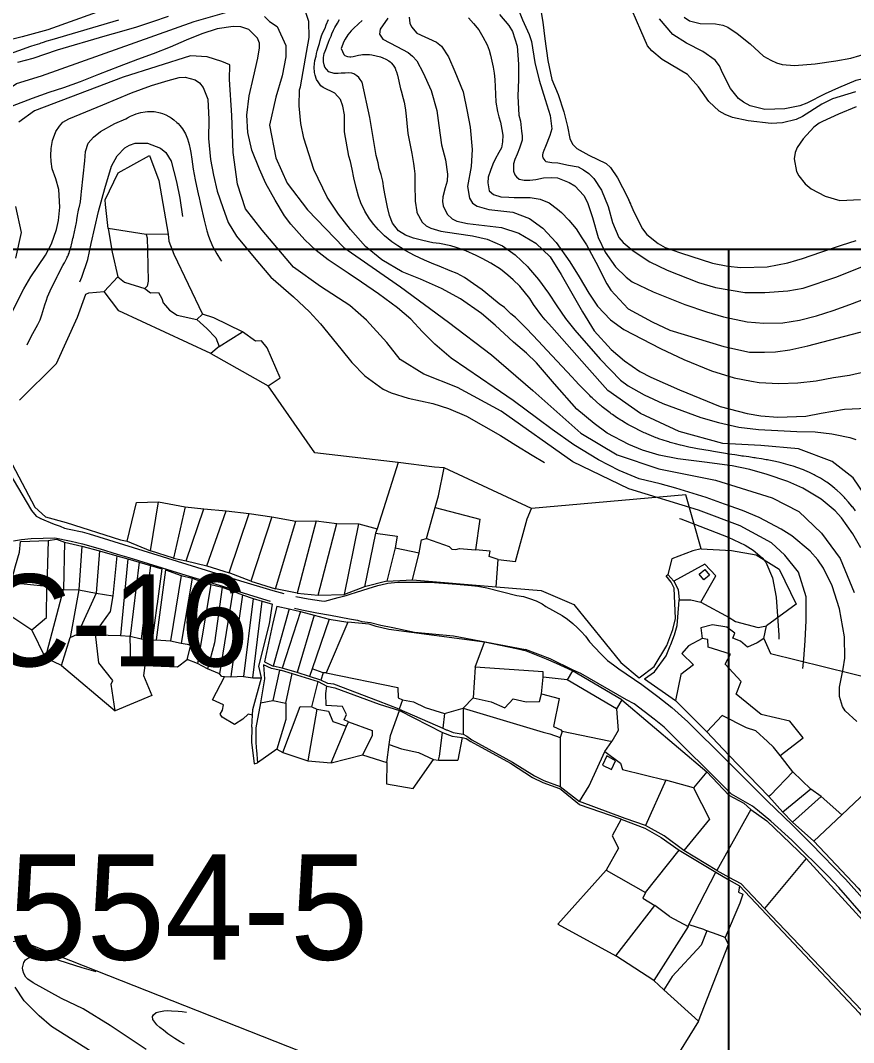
# Model space of a CAD drawing. Header units: metres. Extents: x 548946 to 557077, y 1838800 to 1845419.
# Drawn here: x 555462 to 556095, y 1840397 to 1841174 of the extents above; entities that cross this region are included whole.
import ezdxf
from ezdxf.enums import TextEntityAlignment as Align

# ---------------------------------------------------------------- set-up
doc = ezdxf.new("R2010")
doc.units = ezdxf.units.M
doc.header["$LTSCALE"] = 28
for name, color, linetype, lineweight in [('1', 7, 'Continuous', 13), ('10', 7, 'Continuous', 13), ('2', 7, 'Continuous', 13), ('22', 7, 'Continuous', 13), ('55', 7, 'Continuous', 35), ('60', 7, 'Continuous', 25)]:
    doc.layers.add(name, color=color, linetype=linetype, lineweight=lineweight)
doc.layers.add('61', color=7, linetype='Continuous')

msp = doc.modelspace()

# ---------------------------------------------------------------- linework, layer by layer
at = {"layer": '1'}
for points in [[(555802.52, 1841304.9), (555809.2, 1841296.95), (555822.93, 1841276.55), (555832.5, 1841261.01), (555836.45, 1841252.84), (555839.22, 1841244.83), (555842.09, 1841228.02), (555841.34, 1841211.82), (555838.33, 1841199.05), (555837.56, 1841191.21), (555837.93, 1841187.35), (555843.18, 1841174.19), (555848.13, 1841163.24), (555850.11, 1841157.77), (555852.5, 1841141.86), (555852.8, 1841140.66)], [(555553.95, 1841192.51), (555482.37, 1841166.72), (555463.08, 1841161.36), (555442.3, 1841156.29)], [(555855.99, 1841187.39), (555858.5, 1841172.59), (555860.18, 1841159.94), (555862.37, 1841143.45), (555865.55, 1841128.9), (555870.27, 1841117.64), (555874.68, 1841104.37), (555877.28, 1841093.25), (555877.4, 1841092.68)], [(555855.99, 1841187.39), (555858.5, 1841172.59), (555860.18, 1841159.94), (555862.37, 1841143.45), (555865.55, 1841128.9), (555870.27, 1841117.64), (555874.68, 1841104.37), (555877.28, 1841093.25), (555879.24, 1841083.97), (555881.15, 1841079.91), (555884.45, 1841076.4), (555893.46, 1841071.47), (555906.62, 1841065.11), (555909.93, 1841061.97), (555915.33, 1841054.23), (555922.87, 1841039.57), (555927.86, 1841028.34), (555934.32, 1841015.49), (555937.72, 1841011.18), (555946.18, 1841004.19), (555951.63, 1841001.36), (555963.21, 1840997.08), (555987.53, 1840989.23), (555999.19, 1840986.97), (556009.14, 1840986.02), (556029.1, 1840986.64), (556044.81, 1840989.48), (556051.63, 1840991.58), (556055.88, 1840992.91), (556069.93, 1840997.66), (556085.51, 1841003.1), (556096.72, 1841006.55)], [(555318.85, 1840889.82), (555339.91, 1840913.81), (555357.14, 1840926.29), (555374.37, 1840942.61), (555388.73, 1840956.05), (555397.34, 1840969.49), (555407.87, 1840994.45), (555410.74, 1841021.33), (555409.78, 1841045.33), (555405.95, 1841053.97), (555407.86, 1841060.69), (555412.65, 1841070.29), (555418.39, 1841076.05), (555425.1, 1841086.61), (555427.97, 1841095.25), (555434.67, 1841105.81), (555444.24, 1841116.37), (555458.6, 1841125.97), (555477.75, 1841131.73), (555593.57, 1841173.01), (555620.38, 1841180.69)], [(556100.17, 1840772.94), (556094.06, 1840783.54), (556085.57, 1840795.73), (556080.63, 1840801.25), (556070.15, 1840809.96), (556056.19, 1840818.27), (556044.85, 1840823.53), (556029.11, 1840828.83), (556015.84, 1840832.47), (556002.5, 1840835.22), (555981.38, 1840838.16), (555961.18, 1840840.67), (555947.14, 1840843.34), (555934.38, 1840847.21), (555923.86, 1840851.5), (555907.38, 1840860.25), (555897.59, 1840867.44), (555884.56, 1840878.5), (555867.46, 1840897.57), (555853.68, 1840913.61), (555846.15, 1840920.97), (555836.38, 1840929.19), (555822.35, 1840942.15), (555811.93, 1840951.12), (555796.04, 1840962.3), (555781.72, 1840970.05), (555765.67, 1840977.15), (555751.76, 1840982.86), (555736.28, 1840992), (555723.91, 1841001.97), (555712.54, 1841014.87), (555703.28, 1841026.65), (555694.86, 1841039.52), (555684.56, 1841060.62), (555677.05, 1841084.32), (555674.79, 1841095.6), (555673.46, 1841108.86), (555673.74, 1841121.13), (555674.42, 1841123.26), (555676.5, 1841134.97), (555679.1, 1841149.5), (555681.07, 1841160.87), (555680.9, 1841172.92), (555678.04, 1841181.49)], [(555825.57, 1841178.29), (555832.7, 1841169.94), (555835.52, 1841165.48), (555839.1, 1841154.35), (555840.1, 1841140.49), (555840.1, 1841128.88), (555839.66, 1841116.37), (555840.46, 1841101.93), (555841.63, 1841097.33), (555842.39, 1841089.61), (555842.85, 1841086.17), (555842.85, 1841082.72), (555841.01, 1841076.74), (555839.18, 1841072.15), (555837.35, 1841068.01), (555836.43, 1841064.79), (555836.2, 1841062.03), (555836.43, 1841059.28), (555837.35, 1841056.52), (555838.72, 1841054.91), (555840.55, 1841053.3), (555844.45, 1841052.38), (555848.81, 1841052.38), (555853.39, 1841052.84), (555859.12, 1841054.22), (555864.85, 1841054.45), (555869.66, 1841054.22), (555878.58, 1841050.75), (555882.87, 1841048.09), (555889.7, 1841040.76), (555892.58, 1841035.49), (555896.4, 1841024.02), (555900.64, 1841008.92), (555906.06, 1840997.61), (555913.95, 1840986.62), (555921.98, 1840978.64), (555926.51, 1840975.28), (555942.51, 1840967.47), (555966.48, 1840958), (555983.02, 1840952.35), (555995.8, 1840948.59), (556013.85, 1840944.83), (556026.63, 1840943.7), (556040.92, 1840944.04), (556053.72, 1840946), (556066.63, 1840949.22), (556079.34, 1840953.3), (556092.02, 1840957.96), (556104.49, 1840962.65)], [(556096.1, 1841119.63), (556078.76, 1841114.27), (556070.69, 1841110.24), (556055.87, 1841100.81), (556051.05, 1841098.62), (556040.84, 1841095.92), (556032.1, 1841095.41), (556014.52, 1841097.43), (556002.76, 1841100.11), (555997.22, 1841102.32), (555992.66, 1841104.99), (555984.82, 1841112.1), (555976.92, 1841123.39), (555968.65, 1841132.8), (555949.31, 1841144.22), (555941.39, 1841150.68), (555938.27, 1841154.64), (555932.97, 1841166.11), (555926.56, 1841181.32)], [(556096.1, 1841119.63), (556078.76, 1841114.27), (556070.69, 1841110.24), (556055.87, 1841100.81), (556051.05, 1841098.62), (556040.84, 1841095.92), (556032.1, 1841095.41), (556014.52, 1841097.43), (556002.76, 1841100.11), (555997.22, 1841102.32), (555992.66, 1841104.99), (555984.82, 1841112.1), (555976.92, 1841123.39), (555968.65, 1841132.8), (555949.31, 1841144.22), (555941.39, 1841150.68), (555938.27, 1841154.64), (555932.97, 1841166.11), (555926.56, 1841181.32)], [(555573.97, 1841176.81), (555561.92, 1841172.86), (555549.73, 1841168.73), (555538.55, 1841165.35), (555525.82, 1841161.79), (555489.65, 1841151.29), (555470.97, 1841144.99), (555459.52, 1841141.78)], [(555647.18, 1841176.85), (555651.01, 1841173.01), (555656.75, 1841169.17), (555663.45, 1841154.77), (555663.45, 1841146.13), (555660.58, 1841131.73), (555655.8, 1841115.41), (555651.01, 1841094.29), (555655.8, 1841069.33), (555664.41, 1841050.13), (555679.73, 1841029.97), (555707.49, 1841001.17), (555750.57, 1840971.41), (555786.94, 1840944.53), (555819.49, 1840919.58), (555851.08, 1840892.7), (555887.45, 1840860.05), (555915.22, 1840843.73), (555946.81, 1840833.17), (555989.88, 1840824.53), (556032.96, 1840811.09), (556053.06, 1840800.53), (556070.29, 1840784.22), (556084.65, 1840765.02), (556095.18, 1840739.1)], [(555995.49, 1840852.21), (555962.29, 1840861.43), (555932.84, 1840875.11), (555908.01, 1840892.6), (555891.99, 1840910.55), (555865.37, 1840940.59), (555860.28, 1840946.21), (555857.77, 1840949.37), (555851.58, 1840958.06), (555848.76, 1840962.44), (555841.08, 1840971.78), (555836.11, 1840976.57), (555831.99, 1840980.22), (555826.35, 1840984.79), (555819.02, 1840989.41), (555812.54, 1840992.89), (555807.9, 1840995.21), (555800.17, 1840998.66), (555792.82, 1841001.32), (555788.75, 1841002.46), (555780.1, 1841004.39), (555775.01, 1841004.83), (555767.49, 1841006.63), (555760.25, 1841008.47), (555754.23, 1841010.61), (555749.05, 1841013.84), (555744.48, 1841019.81), (555742.03, 1841025.64), (555740.48, 1841032.01), (555738.77, 1841040.73), (555737.92, 1841046.07), (555737.03, 1841051.69), (555735.67, 1841056.69), (555734.22, 1841061.25), (555733.37, 1841065.61), (555731.93, 1841071.16), (555727.24, 1841100.01), (555721.3, 1841126.93), (555719.87, 1841128.88), (555718.8, 1841130.56), (555717.31, 1841131.71), (555715.08, 1841133.17), (555713.36, 1841133.66), (555710.71, 1841134.04), (555708.53, 1841133.77), (555705.47, 1841133.62), (555703.21, 1841133.42), (555700.04, 1841133.5), (555696.01, 1841134.81), (555694.12, 1841136.7), (555693.04, 1841138.38), (555692.34, 1841140.19), (555692, 1841142.27), (555691.85, 1841144.07), (555692.04, 1841145.75), (555692.55, 1841148.58), (555693.11, 1841150.38), (555694.2, 1841153.04), (555694.8, 1841154.54), (555695.78, 1841157.42), (555696.41, 1841159.32), (555697.68, 1841161.84), (555698.4, 1841163.67), (555699.55, 1841166.42), (555700.47, 1841168.51), (555702.5, 1841171.84), (555704.07, 1841174.4)], [(555721.31, 1841173.84), (555718.42, 1841171.33), (555714.68, 1841167.79), (555712.93, 1841165.91), (555710.53, 1841162.92), (555708.45, 1841159.67), (555707.25, 1841157.37), (555706.52, 1841155.79), (555705.25, 1841152.5), (555707.44, 1841147.95), (555708.23, 1841147.29), (555709.35, 1841146.67), (555710.15, 1841146.42), (555711.86, 1841146.21), (555712.75, 1841146.24), (555714.61, 1841146.47), (555718.45, 1841147.31), (555720.36, 1841147.69), (555721.71, 1841147.88), (555724.35, 1841148.02), (555726.92, 1841147.88), (555728.62, 1841147.66), (555732.02, 1841146.98), (555735.37, 1841146.06), (555737.01, 1841145.49), (555739.36, 1841144.46), (555741.51, 1841143.19), (555742.49, 1841142.45), (555743.4, 1841141.61), (555744.99, 1841139.71), (555746.29, 1841137.51)], [(555740.74, 1841175.57), (555735.02, 1841167.3), (555734.53, 1841163.27), (555737.1, 1841159.47), (555747.66, 1841153.96), (555756.22, 1841149.54), (555759.67, 1841146.74), (555762.78, 1841142.99), (555767.78, 1841134.11), (555773.77, 1841120.64), (555778.04, 1841105.26)], [(555757.02, 1841176.19), (555757.53, 1841171.8), (555758.81, 1841168.97), (555762.94, 1841164.24), (555777.86, 1841157.27), (555781.51, 1841154.21), (555787.04, 1841146.04), (555791.87, 1841134.93), (555797.96, 1841119.65), (555801.22, 1841104.56), (555803.34, 1841092.81), (555804.89, 1841075.81), (555804.1, 1841062.83), (555801.36, 1841047.64), (555802.93, 1841038.65), (555805.26, 1841035.04), (555808.76, 1841032.55), (555817.66, 1841030.15), (555835.72, 1841028), (555848.5, 1841023.4), (555858.59, 1841015.93), (555868.83, 1841005.11), (555879.2, 1840990.26), (555886.3, 1840978.9), (555893.55, 1840966.43), (555900.16, 1840956.67), (555909.94, 1840946.22), (555920.27, 1840939.06), (555948.05, 1840924.45), (555965.72, 1840916.18), (555986.77, 1840907.52), (556004.07, 1840902.25), (556017.11, 1840899.58), (556022.99, 1840898.71), (556037.89, 1840897.89), (556052.43, 1840898.39), (556066.34, 1840899.92), (556079.47, 1840902.34), (556091.75, 1840904.34), (556103.87, 1840906.93)], [(555843.18, 1841174.19), (555848.13, 1841163.24), (555850.11, 1841157.77), (555852.5, 1841141.86), (555855.82, 1841128.45), (555860.3, 1841113.66), (555864.3, 1841101.46), (555865.43, 1841091.37), (555863.92, 1841086.44), (555860.72, 1841077.89), (555859.35, 1841074.9), (555858.66, 1841073.07), (555858.43, 1841071.69), (555858.43, 1841070.54), (555858.66, 1841069.39), (555860.04, 1841067.32), (555860.95, 1841066.63), (555865.54, 1841065.94), (555870.12, 1841065.71), (555878.14, 1841063.87), (555885.48, 1841062.49), (555889.6, 1841060.2), (555893.63, 1841057.51), (555897.34, 1841053.65), (555903.28, 1841044.94), (555908.29, 1841032.45), (555911.46, 1841020.15), (555916.45, 1841008.92), (555919.62, 1841005.1), (555927.33, 1840998.61), (555939.88, 1840990.48), (555953.04, 1840984.12), (555977.01, 1840974.55), (555989.79, 1840970.79), (556012.17, 1840967.07), (556027.22, 1840967.07), (556044.9, 1840968.2), (556056.37, 1840970.44), (556082.09, 1840978.96), (556106.47, 1840988.92)], [(556125.53, 1841134.17), (556112.56, 1841131.75), (556096.4, 1841128.07), (556083.41, 1841122.71), (556073.12, 1841117.99), (556059.24, 1841110.83), (556053.81, 1841108.93), (556042.45, 1841106.64), (556027.27, 1841106.16), (556016.18, 1841108.91), (556011.16, 1841111.58), (556007.37, 1841114.59), (556001.11, 1841122), (555995.18, 1841133.94), (555992.92, 1841139.38), (555989.52, 1841143.7), (555980.29, 1841150.29), (555967.72, 1841156.45), (555957.47, 1841163.07), (555947.35, 1841175.01)], [(555966.09, 1841176.36), (555970.08, 1841173.41), (555978.11, 1841171.48), (555989.84, 1841171.27), (555995.46, 1841170.33), (555999.3, 1841168.71), (556006.36, 1841163.94), (556016.13, 1841156.04), (556026.38, 1841146.61), (556031.96, 1841143.58), (556036.13, 1841141.61), (556040.56, 1841140.34), (556049.84, 1841139.52), (556065.47, 1841140.89), (556081.26, 1841143.13), (556092.73, 1841145.21), (556106.34, 1841149.11)], [(556097.11, 1840641.14), (556088.41, 1840649.14), (556086.33, 1840652.48), (556084.06, 1840660.05), (556084.13, 1840667.08), (556086.96, 1840681.15), (556087.98, 1840689.19), (556087.73, 1840705.32), (556084.15, 1840726.58), (556078.51, 1840744.26), (556071.77, 1840757.67), (556067.52, 1840763.85), (556061.64, 1840770.59), (556047.87, 1840782.11), (556039.83, 1840787.28), (556022.88, 1840796.07), (556010.31, 1840801.37), (555996.73, 1840806.21), (555982.61, 1840811.16), (555959.6, 1840818.47), (555947.8, 1840821.56), (555931.86, 1840825.43), (555916.7, 1840831.85), (555901, 1840839.98), (555882.12, 1840851.27), (555865.83, 1840863.03), (555854.73, 1840870.96), (555836.09, 1840884.92), (555821.58, 1840894.94), (555800.81, 1840909.02), (555788.97, 1840917.22), (555776.52, 1840927.82), (555767.19, 1840937.18), (555758.38, 1840946.78), (555748.24, 1840955.52), (555733.85, 1840966.08), (555720.89, 1840974.86), (555710.6, 1840981.82), (555695.56, 1840991.96), (555686.31, 1840999.04), (555677.84, 1841007.08), (555667, 1841018.91), (555662.22, 1841025.31), (555655.12, 1841037.28), (555648.25, 1841049.92), (555643.32, 1841060.9), (555637.57, 1841075.33), (555634.39, 1841088.74), (555633.78, 1841101.84), (555635.34, 1841116.48), (555638.75, 1841130.79), (555641.99, 1841145.24), (555643.4, 1841152.96), (555643.25, 1841156.61), (555641.82, 1841160.45), (555635.24, 1841167.05), (555629.23, 1841169.05), (555623.21, 1841169.25), (555611.21, 1841167.35), (555599.54, 1841163.52), (555587.52, 1841158.7), (555575.54, 1841153.57), (555562.62, 1841148.33), (555550.68, 1841144.15), (555536.58, 1841138.83), (555520.95, 1841132.61), (555506.97, 1841127.07), (555494.35, 1841122.57), (555483.28, 1841118.98), (555470.48, 1841114.49), (555455.38, 1841108.63)], [(555793.67, 1840894.78), (555768.1, 1840905.04), (555750.2, 1840916.15), (555739.97, 1840928.97), (555724.63, 1840946.07), (555711.84, 1840957.18), (555689.68, 1840971.71), (555669.23, 1840986.24), (555645.36, 1841014.45), (555632.57, 1841030.69), (555626.61, 1841049.5), (555623.2, 1841073.43), (555622.34, 1841101.64), (555620.64, 1841128.99), (555620.65, 1841140.11), (555614.68, 1841142.67), (555603.6, 1841146.09), (555590.82, 1841146.95), (555539.67, 1841130.71), (555472.33, 1841105.06), (555460.4, 1841096.52)], [(555746.29, 1841137.51), (555747.01, 1841135.89), (555747.42, 1841134.73), (555748.12, 1841132.27), (555750.47, 1841121.73), (555750.94, 1841120.25), (555752.49, 1841114.6), (555753.12, 1841111.74), (555753.9, 1841107.42), (555754.43, 1841103.5), (555755.24, 1841095.63), (555756.15, 1841087.91), (555756.74, 1841084.07), (555757.45, 1841080.23), (555759.05, 1841072.57), (555760.45, 1841064.99), (555760.94, 1841061.17), (555761.24, 1841057.17), (555761.45, 1841049.12), (555761.62, 1841036.36), (555762.77, 1841028.32), (555762.92, 1841027.76), (555766.94, 1841020.54), (555770.04, 1841017.78), (555773.49, 1841015.89), (555781.14, 1841013.7), (555793.08, 1841011.83), (555805.23, 1841010.18), (555816.36, 1841007.5), (555827.88, 1841002.48), (555837.68, 1840995.56), (555847.1, 1840986.69), (555847.84, 1840985.9), (555855.36, 1840977.04), (555862.83, 1840966.61), (555869.15, 1840956.84), (555875.73, 1840947.32), (555882.95, 1840938.42), (555902.24, 1840916.52), (555917.73, 1840900.37), (555923.39, 1840896.2), (555935.7, 1840889.19), (555949.72, 1840882.69), (555978.65, 1840872.15), (555992.18, 1840868.22), (556007.47, 1840864.81), (556022.53, 1840862.91), (556037.3, 1840862.06), (556051.75, 1840861.53), (556065.56, 1840861.21), (556078.13, 1840859.56), (556079.42, 1840859.36), (556080.7, 1840859.16), (556091.85, 1840856.95), (556096.56, 1840855.24)], [(556125.53, 1841134.17), (556112.56, 1841131.75), (556096.4, 1841128.07), (556083.41, 1841122.71), (556073.12, 1841117.99), (556059.24, 1841110.83), (556053.81, 1841108.93), (556042.45, 1841106.64), (556027.27, 1841106.16), (556016.18, 1841108.91), (556011.16, 1841111.58), (556007.37, 1841114.59), (556001.11, 1841122), (555999.99, 1841124.26)], [(556096.81, 1841108.11), (556083.24, 1841102.52), (556071.02, 1841097), (556068.68, 1841095.64), (556064.64, 1841092.79), (556056.35, 1841083.9), (556051.77, 1841077.19), (556050.25, 1841073.51), (556049.53, 1841068.71), (556051.44, 1841059.04), (556053.22, 1841055.62), (556058.04, 1841049.71), (556062.61, 1841045.93), (556073.08, 1841040.24), (556084.24, 1841037.09), (556099.94, 1841037.7)], [(556096.81, 1841108.11), (556083.24, 1841102.52), (556071.02, 1841097), (556068.68, 1841095.64), (556064.64, 1841092.79), (556056.35, 1841083.9), (556051.77, 1841077.19), (556050.25, 1841073.51), (556049.53, 1841068.71), (556051.44, 1841059.04), (556053.22, 1841055.62), (556058.04, 1841049.71), (556062.61, 1841045.93), (556073.08, 1841040.24), (556084.24, 1841037.09), (556099.94, 1841037.7)], [(555490.08, 1840980.18), (555493.86, 1840987.55), (555494.67, 1840988.91), (555495.07, 1840989.6), (555495.65, 1840990.64), (555496.2, 1840991.68), (555496.47, 1840992.21), (555496.99, 1840993.26), (555497.24, 1840993.79), (555497.61, 1840994.6), (555498.07, 1840995.68), (555498.29, 1840996.22), (555498.6, 1840997.04), (555499.04, 1840998.28), (555499.3, 1840999.08), (555499.46, 1840999.61), (555499.77, 1841000.68), (555500.19, 1841002.3), (555500.46, 1841003.39), (555500.98, 1841005.57), (555501.58, 1841008.02), (555501.9, 1841009.24), (555502.01, 1841009.64), (555504.31, 1841020.29), (555504.51, 1841021.84), (555504.61, 1841022.61), (555504.79, 1841023.76), (555505.07, 1841025.49), (555505.38, 1841027.21), (555505.54, 1841028.06), (555505.9, 1841029.77), (555506.09, 1841030.62), (555506.38, 1841031.9), (555506.51, 1841032.44), (555507.33, 1841036.02), (555507.71, 1841041.19), (555508.03, 1841043.75), (555510.63, 1841067.08), (555511.2, 1841074.22), (555513.19, 1841080.52), (555517.19, 1841085.09), (555522.6, 1841089.38), (555533.3, 1841095.55), (555541.67, 1841099.03), (555542.89, 1841099.76), (555545.35, 1841101.07), (555547.87, 1841102.16), (555549.57, 1841102.78), (555553.06, 1841103.76), (555556.4, 1841104.37), (555558.09, 1841104.55), (555560.65, 1841104.65), (555563.21, 1841104.54), (555564.49, 1841104.39), (555566.81, 1841103.97), (555567.95, 1841103.68), (555569.65, 1841103.16), (555572.1, 1841102.16), (555574.43, 1841100.92), (555575.53, 1841100.21), (555576.07, 1841099.83), (555578.23, 1841098.21), (555580.4, 1841096.34), (555581.41, 1841095.37), (555582.84, 1841093.86), (555584.76, 1841091.48), (555586.4, 1841088.93), (555587.12, 1841087.6), (555587.69, 1841086.4), (555588.67, 1841083.9), (555589.47, 1841081.32), (555589.93, 1841079.56), (555590.66, 1841076.01), (555591.08, 1841073.49), (555591.79, 1841068.46), (555592.32, 1841064.69), (555592.97, 1841060.69), (555594.51, 1841052.71), (555597.03, 1841040.79), (555597.13, 1841040.32), (555598.38, 1841034.19), (555601.2, 1841022.02), (555603.25, 1841013.96), (555604.48, 1841009.98), (555605.75, 1841006.51), (555606.47, 1841004.8), (555607.63, 1841002.27), (555609.58, 1840998.6), (555610.95, 1840996.34), (555613.8, 1840991.89), (555614.33, 1840990.99)], [(555778.04, 1841105.26), (555779.54, 1841093.98), (555781.63, 1841079.29), (555784.54, 1841067.93), (555786.27, 1841057.03), (555785.87, 1841051.6), (555784.48, 1841046.52), (555782.57, 1841039.75), (555782.3, 1841036.3), (555782.81, 1841032.9), (555785.91, 1841026.58), (555789.66, 1841023), (555793.27, 1841021.21), (555801.31, 1841019.52), (555814.24, 1841018.01), (555827.17, 1841016.51), (555840.47, 1841012.26), (555853.37, 1841004.6), (555864.13, 1840994.14), (555872.47, 1840980.84), (555880.53, 1840966.52), (555888.71, 1840952.36), (555897.74, 1840938.03), (555910.54, 1840923.78), (555920.77, 1840915.21), (555932.34, 1840907.09), (555940.77, 1840902.61), (555962.53, 1840893.16), (555993.48, 1840880.54), (556013.8, 1840875.05), (556024.18, 1840873.41), (556037.14, 1840872.43), (556058.56, 1840873.18), (556070.22, 1840875.44), (556087.89, 1840878.45), (556105.18, 1840879.2)], [(555506.91, 1840975.25), (555508.34, 1840978.82), (555512.97, 1840992.12), (555515.47, 1841004.19), (555520.97, 1841028.65), (555525.86, 1841045.97), (555530.87, 1841063.12), (555535.06, 1841070.87), (555540.98, 1841076.97), (555544.59, 1841079.12), (555548.93, 1841080.54), (555558.23, 1841080.62), (555568.19, 1841076.78), (555572.15, 1841073.46), (555576.22, 1841066.93), (555580.25, 1841051.22), (555582.68, 1841038.8), (555584.71, 1841024.74)], [(555886.26, 1841075.41), (555893.46, 1841071.47), (555906.62, 1841065.11), (555909.93, 1841061.97), (555915.33, 1841054.23), (555922.87, 1841039.57), (555925.11, 1841034.54)], [(555457.84, 1841032.41), (555462.11, 1841012.75), (555457.84, 1840993.09)], [(555466.76, 1840927.21), (555469.26, 1840932.56), (555471.02, 1840935.95), (555474.94, 1840942.81), (555476.65, 1840946.34), (555477.98, 1840950.04), (555480.15, 1840957.67), (555481.34, 1840961.28), (555482.22, 1840963.66), (555484.21, 1840968.31), (555489.58, 1840979.12), (555490.08, 1840980.18)], [(556056.23, 1840681.38), (556057.05, 1840688.78), (556057.91, 1840702.45), (556058.76, 1840717.84), (556058.76, 1840735.79), (556052.79, 1840754.6), (556042.56, 1840767.42), (556032.33, 1840776.82), (556008.47, 1840789.64), (555976.93, 1840801.61), (555924.08, 1840817.85), (555881.46, 1840838.37), (555826.91, 1840876.83), (555793.67, 1840894.78)], [(556111.19, 1840801.65), (556094.31, 1840826.18), (556078.45, 1840838.67), (556052.92, 1840848.33), (556024.28, 1840850.81), (555995.49, 1840852.21)], [(555557.24, 1840391.9), (555529.8, 1840409.96), (555509.23, 1840422.74), (555492.86, 1840430.65), (555471.25, 1840442.48), (555467.4, 1840445.26), (555465.7, 1840446.81), (555464.31, 1840449.59), (555463.39, 1840452.06), (555463.23, 1840453.76), (555463.69, 1840455.93), (555464.16, 1840457.94), (555465.54, 1840459.79), (555467.86, 1840461.34), (555471.71, 1840462.42), (555474.64, 1840462.73), (555479.58, 1840462.58), (555485.28, 1840461.5), (555508.4, 1840454.02), (555518.96, 1840451.14)], [(555516.12, 1840389.77), (555485.18, 1840409.3), (555476.01, 1840417.35), (555464.55, 1840428.84), (555457.67, 1840439.18)]]:
    msp.add_lwpolyline(points, dxfattribs=at)
at = {"layer": '10'}
for p, q in [((555557.18, 1841011.02), (555528.21, 1841015.81)), ((555574, 1841011.33), (555557.18, 1841011.02)), ((555525.23, 1840967.76), (555535.68, 1840978.91)), ((555600.04, 1840950.61), (555595.64, 1840946.57)), ((555612.56, 1840925.9), (555630.39, 1840937.26)), ((555612.56, 1840925.9), (555606.25, 1840920.77)), ((555606.25, 1840920.77), (555649.8, 1840896.11)), ((555748.64, 1840837.78), (555732.7, 1840787.51)), ((555849.95, 1840802.89), (555783.64, 1840833.78)), ((555586.72, 1840804.07), (555577.92, 1840765.27)), ((555587.5, 1840763.2), (555601.07, 1840802.75)), ((555603.3, 1840759.32), (555618.06, 1840801.15)), ((555770.1, 1840780.08), (555776.86, 1840803.61)), ((555687.83, 1840737.15), (555702.17, 1840791.53)), ((555718.87, 1840791.31), (555732.7, 1840787.51)), ((555731.55, 1840784.04), (555723.04, 1840743.46)), ((555732.7, 1840787.51), (555731.55, 1840784.04)), ((555461.82, 1840777.82), (555482.75, 1840778.69)), ((555482.75, 1840778.69), (555481.61, 1840743.88)), ((555495.24, 1840777.36), (555494.34, 1840741.25)), ((555495.24, 1840777.36), (555508.21, 1840774.34)), ((555508.21, 1840774.34), (555506.05, 1840741.22)), ((555508.21, 1840774.34), (555521.84, 1840770.67)), ((555542.64, 1840778.1), (555560.41, 1840770.78)), ((555521.84, 1840770.67), (555519.15, 1840738.54)), ((555521.84, 1840770.67), (555534.82, 1840766.97)), ((555534.82, 1840766.97), (555531.98, 1840736.6)), ((555534.82, 1840766.97), (555543.36, 1840764.62)), ((555577.92, 1840765.27), (555560.41, 1840770.78)), ((555746.33, 1840773.11), (555764.55, 1840769.25)), ((555759.58, 1840748.65), (555764.55, 1840769.25)), ((555543.36, 1840764.62), (555537.79, 1840706.5)), ((555543.36, 1840764.62), (555551.86, 1840762.11)), ((555551.86, 1840762.11), (555545.13, 1840705.84)), ((555551.86, 1840762.11), (555560.58, 1840759.68)), ((555560.58, 1840759.68), (555553.5, 1840703.96)), ((555560.58, 1840759.68), (555569.02, 1840757.12)), ((555603.3, 1840759.32), (555620.3, 1840754.14)), ((555823.14, 1840743.44), (555824.69, 1840764.14)), ((555571.97, 1840756.35), (555564.74, 1840703.05)), ((555569.02, 1840757.12), (555565.48, 1840730.41)), ((555571.97, 1840756.35), (555583.67, 1840751.93)), ((555583.67, 1840751.93), (555575.58, 1840702.25)), ((555583.67, 1840751.93), (555592.12, 1840750.04)), ((555953.68, 1840752.69), (555958.14, 1840747.56)), ((555454.5, 1840746.74), (555481.61, 1840743.88)), ((555481.61, 1840743.88), (555494.34, 1840741.25)), ((555592.12, 1840750.04), (555583.72, 1840700.51)), ((555598.57, 1840747.66), (555591.25, 1840699.05)), ((555592.12, 1840750.04), (555598.57, 1840747.66)), ((555606.21, 1840745.13), (555596.29, 1840685.16)), ((555598.57, 1840747.66), (555606.21, 1840745.13)), ((555606.21, 1840745.13), (555614.82, 1840743.24)), ((555614.82, 1840743.24), (555623.07, 1840739.96)), ((555740.04, 1840747.77), (555723.04, 1840743.46)), ((555480.8, 1840689.48), (555494.34, 1840741.25)), ((555494.34, 1840741.25), (555506.05, 1840741.22)), ((555506.05, 1840741.22), (555499.44, 1840704.84)), ((555519.15, 1840738.54), (555504.96, 1840707.41)), ((555506.05, 1840741.22), (555519.15, 1840738.54)), ((555519.15, 1840738.54), (555531.98, 1840736.6)), ((555630.4, 1840737.41), (555621.88, 1840677.22)), ((555623.07, 1840739.96), (555630.4, 1840737.41)), ((555630.4, 1840737.41), (555638.39, 1840734.63)), ((555442.33, 1840729.16), (555470.27, 1840710.63)), ((555638.39, 1840734.63), (555631.19, 1840675.2)), ((555638.25, 1840674.35), (555645.3, 1840732.6)), ((555638.39, 1840734.63), (555645.3, 1840732.6)), ((555645.3, 1840732.6), (555653.22, 1840730.28)), ((555656.59, 1840728.74), (555665.76, 1840726.56)), ((555665.76, 1840726.56), (555653.63, 1840683.15)), ((555674.48, 1840724.56), (555660.5, 1840681.67)), ((555665.76, 1840726.56), (555674.48, 1840724.56)), ((555684.83, 1840721.84), (555671.97, 1840678.21)), ((555674.48, 1840724.56), (555684.83, 1840721.84)), ((555684.83, 1840721.84), (555696.37, 1840718.8)), ((555696.37, 1840718.8), (555683.31, 1840681.07)), ((555710.36, 1840716.64), (555693.91, 1840678.1)), ((555696.37, 1840718.8), (555710.36, 1840716.64)), ((556026.6, 1840703.99), (556028.63, 1840713.71)), ((555492.93, 1840683.68), (555499.44, 1840704.84)), ((555499.44, 1840704.84), (555504.96, 1840707.41)), ((555504.96, 1840707.41), (555518.59, 1840707.67)), ((555537.79, 1840706.5), (555545.13, 1840705.84)), ((555545.13, 1840705.84), (555553.5, 1840703.96)), ((555553.5, 1840703.96), (555561.82, 1840702.85)), ((555561.82, 1840702.85), (555564.74, 1840703.05)), ((555564.74, 1840703.05), (555575.58, 1840702.25)), ((555575.58, 1840702.25), (555583.72, 1840700.51)), ((555807.11, 1840682.42), (555814.23, 1840701.36)), ((555492.93, 1840683.68), (555533.58, 1840649.24)), ((555683.31, 1840681.07), (555681.3, 1840675.27)), ((555691.81, 1840677.98), (555683.31, 1840681.07)), ((555807.11, 1840682.42), (555805.74, 1840659.09)), ((555881.11, 1840679.46), (555868.88, 1840685.03)), ((555631.19, 1840675.2), (555621.65, 1840674.73)), ((555631.19, 1840675.2), (555638.25, 1840674.35)), ((555638.25, 1840674.35), (555644.72, 1840674.14)), ((555658.55, 1840680.06), (555653.36, 1840657.01)), ((555663.37, 1840655.04), (555668.15, 1840677.43)), ((555668.15, 1840677.43), (555687.83, 1840671.32)), ((555681.3, 1840675.27), (555671.97, 1840678.21)), ((555689.91, 1840672.56), (555681.3, 1840675.27)), ((555691.81, 1840677.98), (555689.91, 1840672.56)), ((555693.91, 1840678.1), (555691.81, 1840677.98)), ((555857.55, 1840662.17), (555858.93, 1840674.82)), ((555877.04, 1840672.72), (555858.93, 1840674.82)), ((555881.11, 1840679.46), (555877.04, 1840672.72)), ((555914.66, 1840650.74), (555877.04, 1840672.72)), ((555918.76, 1840657.57), (555881.11, 1840679.46)), ((555935.94, 1840673.45), (555959.54, 1840657.03)), ((555682.96, 1840652.06), (555687.83, 1840671.32)), ((555687.83, 1840671.32), (555694.59, 1840667.8)), ((555748.69, 1840659.09), (555751.93, 1840657.57)), ((555751.93, 1840657.57), (555749.54, 1840650.48)), ((555798.11, 1840651.11), (555805.74, 1840659.09)), ((555918.76, 1840657.57), (555914.66, 1840650.74)), ((555918.76, 1840657.57), (555983.2, 1840602.73)), ((555644.2, 1840655.27), (555640.5, 1840636.13)), ((555644.2, 1840655.27), (555653.36, 1840657.01)), ((555653.36, 1840657.01), (555663.37, 1840655.04)), ((555663.37, 1840655.04), (555663.35, 1840642.62)), ((555686.76, 1840650.39), (555679.99, 1840611.11)), ((555682.96, 1840652.06), (555686.76, 1840650.39)), ((555734.17, 1840654.22), (555749.68, 1840649.28)), ((555749.54, 1840650.48), (555782.6, 1840635.86)), ((555798.11, 1840651.11), (555798.01, 1840631.38)), ((555798.11, 1840651.11), (555858.84, 1840632.82)), ((555959.54, 1840657.03), (555983.12, 1840633.1)), ((555637.48, 1840636.82), (555638.11, 1840645.87)), ((555749.68, 1840649.28), (555782.37, 1840632.73)), ((555783.96, 1840647.19), (555782.6, 1840635.86)), ((555697.83, 1840609.53), (555709.31, 1840637.55)), ((555709.31, 1840637.55), (555710.87, 1840640.79)), ((555782.6, 1840635.86), (555785.08, 1840634.81)), ((555797.2, 1840628.92), (555794.1, 1840611.68)), ((555873.25, 1840633.5), (555871.72, 1840628.93)), ((555871.72, 1840628.93), (555871.82, 1840591.62)), ((555983.12, 1840633.1), (556000, 1840615.56)), ((555656.53, 1840619.91), (555661.16, 1840617.56)), ((555740.16, 1840609.92), (555741.81, 1840623.58)), ((555905.82, 1840618.2), (555910.98, 1840625.8)), ((555661.16, 1840617.56), (555679.99, 1840611.11)), ((555679.99, 1840611.11), (555697.83, 1840609.53)), ((555697.83, 1840609.53), (555721.63, 1840615.83)), ((555721.63, 1840615.83), (555740.16, 1840609.92)), ((555775.56, 1840612.19), (555779.35, 1840611.64)), ((555779.35, 1840611.64), (555794.1, 1840611.68)), ((556000, 1840615.56), (556030.44, 1840583.94)), ((556048.67, 1840602.75), (556039.07, 1840615.11)), ((556048.67, 1840602.75), (556062.24, 1840589.68)), ((555952.11, 1840596.51), (555936.56, 1840561.9)), ((556062.24, 1840589.68), (556040.87, 1840572.07)), ((556070.15, 1840584), (556062.24, 1840589.68)), ((556030.44, 1840583.94), (556040.87, 1840572.07)), ((556048.25, 1840564.43), (556070.15, 1840584)), ((556070.15, 1840584), (556085.81, 1840570.09)), ((556016.62, 1840574.18), (555990.75, 1840527.9)), ((556064.6, 1840550.11), (556085.81, 1840570.09)), ((555936.71, 1840511.07), (555962.11, 1840543.2)), ((555962.11, 1840543.2), (555990, 1840526.54)), ((555990.75, 1840527.9), (555965.76, 1840542.97)), ((556058.82, 1840536.92), (556027.15, 1840498.85)), ((555906.69, 1840528.13), (555870.12, 1840487.12)), ((555906.69, 1840528.13), (555936.71, 1840511.07)), ((555969.56, 1840486.73), (555990, 1840526.54)), ((555990, 1840526.54), (556000, 1840520.76)), ((555990.75, 1840527.9), (556000, 1840522.84)), ((556000, 1840520.76), (556008.01, 1840516.13)), ((555954.84, 1840492.95), (555943.6, 1840501.1)), ((556027.15, 1840498.85), (556100.65, 1840421.67)), ((555870.12, 1840487.12), (555914.2, 1840462.97)), ((555954.84, 1840492.95), (555969.05, 1840485.32)), ((555969.05, 1840485.32), (555969.56, 1840486.73)), ((555969.05, 1840485.32), (555943.09, 1840444.16)), ((555943.09, 1840444.16), (555950.68, 1840437.24)), ((555950.68, 1840437.24), (555976.82, 1840413.41)), ((555976.82, 1840413.41), (555889.08, 1840271.77))]:
    msp.add_line(p, q, dxfattribs=at)
for points in [[(555528.21, 1841015.81), (555526.4, 1841033.82), (555526.13, 1841037.6), (555535.93, 1841057.93), (555559.67, 1841071.23), (555566.91, 1841052.11), (555574, 1841011.33)], [(555528.21, 1841015.81), (555531.39, 1840997.6), (555535.68, 1840978.91)], [(555557.18, 1841011.02), (555557.89, 1841008.64), (555558.27, 1840998.86), (555558.65, 1840975.67), (555557.84, 1840971.97), (555556.06, 1840969.99)], [(555574, 1841011.33), (555574.3, 1841006.02), (555578.28, 1840996.12), (555600.04, 1840950.61)], [(555535.68, 1840978.91), (555540.63, 1840975.01), (555556.06, 1840969.99)], [(555556.06, 1840969.99), (555560.42, 1840966.76), (555566.66, 1840967.16), (555569.04, 1840962.62), (555570.18, 1840959.31), (555571.84, 1840957.08), (555574.84, 1840953.64), (555580.63, 1840949.78), (555595.64, 1840946.57)], [(555460.87, 1840885.26), (555489.18, 1840913.17), (555504.94, 1840948.41), (555511.4, 1840965.91), (555513.71, 1840966.84), (555525.23, 1840967.76)], [(555606.25, 1840920.77), (555536.38, 1840953.16), (555525.23, 1840967.76)], [(555595.64, 1840946.57), (555603.36, 1840939.72), (555610.26, 1840932.59), (555612.56, 1840925.9)], [(555630.39, 1840937.26), (555608.58, 1840947.76), (555600.04, 1840950.61)], [(555649.8, 1840896.11), (555659.11, 1840902.17), (555649.12, 1840925.13), (555644.94, 1840930.29), (555640.32, 1840930.04), (555630.39, 1840937.26)], [(555748.64, 1840837.78), (555685.35, 1840845.15), (555649.8, 1840896.11)], [(555448.26, 1840850.12), (555472.57, 1840803.86), (555480.71, 1840796.65)], [(555783.64, 1840833.78), (555776.29, 1840834.39), (555748.64, 1840837.78)], [(555776.86, 1840803.61), (555779.34, 1840812.54), (555783.64, 1840833.78)], [(555979.04, 1840772.14), (555967.33, 1840813.31), (555849.95, 1840802.89)], [(555542.64, 1840778.1), (555549.78, 1840807.53), (555566.45, 1840807.92)], [(555560.41, 1840770.78), (555566.45, 1840807.92), (555586.72, 1840804.07), (555601.07, 1840802.75), (555618.06, 1840801.15), (555635.4, 1840799.17), (555652.74, 1840796.59), (555670.83, 1840793.37), (555686.49, 1840793.41), (555702.17, 1840791.53), (555718.87, 1840791.31)], [(555636.7, 1840747.64), (555620.3, 1840754.14), (555635.4, 1840799.17)], [(555776.86, 1840803.61), (555810.62, 1840794.86), (555807.53, 1840771.46)], [(555824.69, 1840764.14), (555837.88, 1840762.69), (555846.81, 1840794.99), (555849.95, 1840802.89)], [(555480.71, 1840796.65), (555496.35, 1840792.26), (555537.7, 1840779.05), (555542.64, 1840778.1)], [(555652.74, 1840796.59), (555636.7, 1840747.64), (555655.36, 1840741.91)], [(555671.85, 1840738.53), (555655.36, 1840741.91), (555670.83, 1840793.37)], [(555686.49, 1840793.41), (555671.85, 1840738.53), (555687.83, 1840737.15), (555707.83, 1840737.58)], [(555723.04, 1840743.46), (555707.83, 1840737.58), (555718.87, 1840791.31)], [(555731.55, 1840784.04), (555748.01, 1840781.97), (555746.33, 1840773.11)], [(555454.5, 1840746.74), (555457.95, 1840759.4), (555460.9, 1840769.63), (555461.82, 1840777.82)], [(555482.75, 1840778.69), (555489.16, 1840779.68), (555495.24, 1840777.36)], [(555764.55, 1840769.25), (555766.53, 1840779.06), (555770.1, 1840780.08)], [(555770.1, 1840780.08), (555787.38, 1840774.09), (555789.57, 1840771.97), (555792.41, 1840771.63), (555795.24, 1840772.57), (555807.53, 1840771.46)], [(555746.33, 1840773.11), (555740.04, 1840747.77), (555759.58, 1840748.65), (555823.14, 1840743.44)], [(555824.69, 1840764.14), (555817.91, 1840766.55), (555818.68, 1840770.45), (555807.53, 1840771.46)], [(555979.04, 1840772.14), (555972.48, 1840770.62), (555956.56, 1840764.75), (555953.68, 1840752.69)], [(555979.04, 1840772.14), (556001.93, 1840771.04), (556020.8, 1840767.8), (556038.18, 1840756.91), (556051.17, 1840730.19), (556028.63, 1840713.71)], [(555577.92, 1840765.27), (555587.5, 1840763.2), (555603.3, 1840759.32)], [(555978.62, 1840731.75), (555989.99, 1840751.82), (555981.84, 1840760.61), (555958.14, 1840747.56)], [(555931.7, 1840674.34), (555943.34, 1840682.92), (555952.79, 1840698.74), (555957.51, 1840710.86), (555959.31, 1840719.26), (555958.35, 1840742.43), (555956.21, 1840746.89), (555952.26, 1840751.67), (555953.68, 1840752.69)], [(555470.27, 1840710.63), (555481.55, 1840720.06), (555481.61, 1840743.88)], [(555614.82, 1840743.24), (555609.17, 1840700.75), (555603.91, 1840681.03)], [(555823.14, 1840743.44), (555857.35, 1840740.61), (555882.06, 1840729.98), (555917.78, 1840685.87), (555931.7, 1840674.34)], [(555958.14, 1840747.56), (555961.54, 1840741.35), (555962.15, 1840733.62)], [(555531.98, 1840736.6), (555529.78, 1840724.59), (555520.04, 1840710.89), (555518.59, 1840707.67)], [(555623.07, 1840739.96), (555612.83, 1840677.25), (555603.91, 1840681.03)], [(555565.48, 1840730.41), (555565.31, 1840729.18), (555561.82, 1840702.85)], [(555644.72, 1840674.14), (555642.72, 1840683.12), (555650.95, 1840715.28), (555653.22, 1840730.28)], [(555656.59, 1840728.74), (555653.24, 1840714.73), (555647.18, 1840686.28), (555653.63, 1840683.15)], [(555955.8, 1840699.58), (555958.74, 1840706.94), (555960.73, 1840714.05), (555961.88, 1840729.94), (555962.15, 1840733.62)], [(555962.15, 1840733.62), (555971.02, 1840733.46), (555978.62, 1840731.75)], [(555978.62, 1840731.75), (556000.27, 1840720.13), (556004.96, 1840717.1), (556022.12, 1840712.37), (556028.63, 1840713.71)], [(555814.23, 1840701.36), (555741.61, 1840711.01), (555731.94, 1840713.17), (555726.58, 1840714.91), (555710.36, 1840716.64)], [(556026.6, 1840703.99), (556021.37, 1840700.93), (556014.24, 1840697.5), (556008.93, 1840702.1), (556003, 1840704.35), (556004.54, 1840708.16), (555998.34, 1840712.73), (555987.43, 1840714.39), (555978.66, 1840712.13), (555979.62, 1840704.13)], [(555492.93, 1840683.68), (555480.8, 1840689.48), (555470.27, 1840710.63)], [(555518.59, 1840707.67), (555528.33, 1840706.59), (555537.79, 1840706.5)], [(555533.58, 1840649.24), (555530.69, 1840669.45), (555531.99, 1840672.08), (555521.13, 1840685.65), (555518.59, 1840707.67)], [(555556.3, 1840683.62), (555545.5, 1840684.23), (555545.13, 1840705.84)], [(555979.62, 1840704.13), (555969.25, 1840698.42), (555964.29, 1840692.68), (555973.19, 1840684.12), (555963.54, 1840676.68), (555959.54, 1840657.03)], [(556039.07, 1840615.11), (556056.47, 1840628.63), (556046.31, 1840641.17), (556024.51, 1840646.45), (556005.64, 1840661.93), (556009.35, 1840671.55), (555997.18, 1840684.54), (556001.22, 1840692.27), (555984.14, 1840697.41), (555984, 1840703.45), (555979.62, 1840704.13)], [(556026.6, 1840703.99), (556031.68, 1840692.76), (556113.64, 1840672.35)], [(555583.72, 1840700.51), (555588.44, 1840699.7), (555591.25, 1840699.05)], [(555603.91, 1840681.03), (555596.29, 1840685.16), (555588.27, 1840688.04), (555591.25, 1840699.05)], [(555868.88, 1840685.03), (555861.29, 1840688.49), (555846.22, 1840694.48), (555838.49, 1840696.37), (555814.23, 1840701.36)], [(555935.94, 1840673.45), (555943.44, 1840678.83), (555952.34, 1840690.92), (555955.33, 1840698.42), (555955.8, 1840699.58)], [(555556.3, 1840683.62), (555555.27, 1840676.06), (555561.5, 1840660.75), (555533.58, 1840649.24)], [(555556.3, 1840683.62), (555581.11, 1840682.55), (555588.27, 1840688.04)], [(555658.55, 1840680.06), (555652.5, 1840681.33), (555646.48, 1840684.05), (555647.02, 1840673.49), (555644.2, 1840655.27)], [(555671.97, 1840678.21), (555660.5, 1840681.67), (555653.63, 1840683.15)], [(555858.93, 1840674.82), (555858.79, 1840678.72), (555807.11, 1840682.42)], [(555638.11, 1840645.87), (555634.72, 1840646.59), (555630.71, 1840642.7), (555624.35, 1840638.77), (555615.04, 1840644.39), (555613.36, 1840646.57), (555615.18, 1840649.53), (555615.88, 1840653.8), (555607.68, 1840657.38), (555616.62, 1840675.09)], [(555616.62, 1840675.09), (555614.67, 1840675.32), (555612.83, 1840677.25)], [(555621.88, 1840677.22), (555621.65, 1840674.73), (555616.62, 1840675.09)], [(555638.11, 1840645.87), (555638.32, 1840650.14), (555644.72, 1840674.14)], [(555658.55, 1840680.06), (555659.78, 1840679.93), (555668.15, 1840677.43)], [(555693.91, 1840678.1), (555748.35, 1840666.9), (555748.69, 1840659.09)], [(555699.9, 1840669.4), (555695.22, 1840669.86), (555689.91, 1840672.56)], [(555710.87, 1840640.79), (555707.67, 1840642.23), (555709.41, 1840646.24), (555706.34, 1840652.47), (555694.07, 1840653.31), (555693.67, 1840662.31), (555694.59, 1840667.8)], [(555694.59, 1840667.8), (555700.68, 1840666.64), (555734.17, 1840654.22)], [(555749.54, 1840650.48), (555733.86, 1840656.43), (555699.9, 1840669.4)], [(555751.93, 1840657.57), (555760.38, 1840655.89), (555769.27, 1840651.7), (555783.96, 1840647.19), (555798.11, 1840651.11)], [(555805.74, 1840659.09), (555819.3, 1840655.93), (555829.75, 1840651.54), (555836.14, 1840658.35), (555845.9, 1840656.09), (555856.17, 1840656.22), (555857.55, 1840662.17)], [(555857.55, 1840662.17), (555871.08, 1840658.42), (555866.65, 1840637.31), (555866.7, 1840637.34), (555872.32, 1840634.65), (555873.25, 1840633.5)], [(555661.16, 1840617.56), (555674.19, 1840652.48), (555682.96, 1840652.06)], [(555686.76, 1840650.39), (555695.7, 1840648.86), (555698.93, 1840641), (555709.31, 1840637.55)], [(555914.66, 1840650.74), (555915.91, 1840634.18), (555910.98, 1840625.8)], [(555663.35, 1840642.62), (555656.53, 1840619.91), (555641.92, 1840609.55)], [(555741.81, 1840623.58), (555742.94, 1840630.43), (555749.68, 1840649.28)], [(556039.07, 1840615.11), (556034.02, 1840621.62), (556029.39, 1840625.89), (556020.45, 1840634), (556013.42, 1840636.31), (555994.93, 1840645.51), (555983.12, 1840633.1)], [(555637.48, 1840636.82), (555637.17, 1840625.43), (555639.24, 1840608.78), (555641.92, 1840609.55)], [(555640.5, 1840636.13), (555640.43, 1840625.73), (555640.9, 1840620.65)], [(555710.87, 1840640.79), (555728.98, 1840634.16), (555728.97, 1840630.08), (555721.63, 1840615.83)], [(555785.08, 1840634.81), (555785.65, 1840634.58), (555790.37, 1840632.59), (555798.01, 1840631.38)], [(555779.35, 1840611.64), (555780.19, 1840614.65), (555782.37, 1840632.73)], [(555782.37, 1840632.73), (555789.64, 1840629.86), (555797.2, 1840628.92)], [(555797.2, 1840628.92), (555800.32, 1840628.16), (555803.89, 1840625.72)], [(555798.01, 1840631.38), (555800.88, 1840629.85), (555804.74, 1840627.12), (555835.56, 1840610.2), (555852.16, 1840599.75), (555859.28, 1840596.21), (555871.82, 1840591.62), (555886.55, 1840580.32)], [(555858.84, 1840632.82), (555863.97, 1840631.58), (555871.72, 1840628.93)], [(555910.98, 1840625.8), (555908.69, 1840626.13), (555873.25, 1840633.5)], [(555640.9, 1840620.65), (555641.03, 1840619.26), (555641.92, 1840609.55)], [(555741.81, 1840623.58), (555751.22, 1840620.24), (555764.03, 1840617.45), (555775.56, 1840612.19)], [(555803.89, 1840625.72), (555834.1, 1840609.44), (555850.87, 1840598.58), (555858.59, 1840594.79), (555871.28, 1840590.18)], [(555740.16, 1840609.92), (555739.72, 1840593.65), (555760.19, 1840590.12), (555775.56, 1840612.19)], [(555886.55, 1840580.32), (555893.87, 1840592.23), (555905.82, 1840618.2)], [(555905.82, 1840618.2), (555917.64, 1840609.49), (555919.23, 1840604.57), (555952.11, 1840596.51)], [(555983.2, 1840602.73), (555973.01, 1840590.54), (555952.11, 1840596.51)], [(555983.2, 1840602.73), (555999.88, 1840585.15), (556000, 1840585.08)], [(556048.67, 1840602.75), (556031.53, 1840585.05), (556030.44, 1840583.94)], [(555918.11, 1840566.89), (555886.42, 1840577.77), (555871.28, 1840590.18)], [(555973.01, 1840590.54), (555985.19, 1840566.77), (555965.76, 1840542.97)], [(556128.64, 1840547.5), (556104.6, 1840587.78), (556085.81, 1840570.09)], [(555936.56, 1840561.9), (555921.3, 1840567.44), (555886.55, 1840580.32)], [(556000, 1840585.08), (556011.28, 1840578.97), (556016.62, 1840574.18)], [(556016.62, 1840574.18), (556028.89, 1840565.61), (556058.82, 1840536.92)], [(556040.87, 1840572.07), (556048.25, 1840564.43), (556064.6, 1840550.11)], [(555918.11, 1840566.89), (555911.18, 1840554.11), (555916.1, 1840544.75), (555906.69, 1840528.13)], [(555918.11, 1840566.89), (555936.2, 1840559.86), (555948.66, 1840552.8), (555962.11, 1840543.2)], [(555965.76, 1840542.97), (555950.75, 1840554.09), (555936.56, 1840561.9)], [(556064.6, 1840550.11), (556098.21, 1840514.37), (556101.22, 1840510.85), (556112.51, 1840497.65), (556138.3, 1840461.04)], [(556058.82, 1840536.92), (556117.96, 1840471.95), (556134.19, 1840444.57)], [(556000, 1840522.84), (556009.02, 1840517.9), (556027.15, 1840498.85)], [(555936.71, 1840511.07), (555934.62, 1840506.83), (555943.6, 1840501.1)], [(556008.01, 1840516.13), (556007.4, 1840511.46), (556010.59, 1840509.7), (556008.31, 1840502.86), (555997.17, 1840476.94)], [(556008.01, 1840516.13), (556099.12, 1840419.74), (556131.28, 1840379.18), (556175.51, 1840295.3)], [(555943.09, 1840444.16), (555914.2, 1840462.97), (555943.6, 1840501.1)], [(555969.56, 1840486.73), (555980.58, 1840483.15), (555983.25, 1840481.96)], [(555983.25, 1840481.96), (555978.99, 1840471.05), (555956.88, 1840447.36), (555950.68, 1840437.24)], [(555997.17, 1840476.94), (555990.99, 1840479.28), (555983.25, 1840481.96)], [(555889.08, 1840271.77), (555741.93, 1840363.58), (555461.49, 1840474.44), (555393.35, 1840466.46), (555369.63, 1840454.42), (555346.63, 1840431.4), (555328.55, 1840439.39), (555314.07, 1840453.43)], [(555976.82, 1840413.41), (555999.69, 1840471.48), (555997.17, 1840476.94)]]:
    msp.add_lwpolyline(points, dxfattribs=at)
for points in [[(555977.39, 1840753.05), (555981.71, 1840756.52), (555985.31, 1840752.13), (555981.06, 1840748.77)], [(555907.25, 1840615.01), (555903.88, 1840607.84), (555910.85, 1840604.56), (555913.82, 1840611.27)]]:
    msp.add_lwpolyline(points, close=True, dxfattribs=at)
at = {"layer": '2'}
for points in [[(555536.13, 1841173.97), (555485.41, 1841159.18), (555481.75, 1841157.95), (555478.11, 1841156.75), (555477.12, 1841156.43), (555476.13, 1841156.11), (555472.6, 1841155.01), (555469.18, 1841153.96), (555420.73, 1841136.52), (555418.77, 1841135.8), (555417.16, 1841135.29), (555414.87, 1841134.63), (555413.34, 1841134.23), (555411.03, 1841133.41), (555407.81, 1841131.33), (555406.7, 1841130.14), (555405.64, 1841128.53), (555404.38, 1841125.96), (555403.17, 1841123.44), (555402.02, 1841119.19), (555401.78, 1841116.11), (555402.14, 1841113.21), (555402.69, 1841110.54), (555403.42, 1841107.64)], [(555953.41, 1840853.77), (555950, 1840854.8), (555946.66, 1840855.91), (555945.71, 1840856.26), (555944.75, 1840856.62), (555941.15, 1840858.05), (555937.53, 1840859.61), (555936.54, 1840860.06), (555935.56, 1840860.51), (555932.1, 1840862.18), (555928.67, 1840863.94), (555927.71, 1840864.45), (555926.75, 1840864.96), (555923.26, 1840866.87), (555919.8, 1840868.87), (555918.86, 1840869.44), (555917.93, 1840870.02), (555914.63, 1840872.14), (555911.45, 1840874.32), (555910.59, 1840874.94), (555909.74, 1840875.55), (555906.74, 1840877.8), (555903.78, 1840880.16), (555902.95, 1840880.85), (555902.12, 1840881.55), (555899.09, 1840884.2), (555896.02, 1840887.02), (555895.17, 1840887.83), (555894.31, 1840888.66), (555891.23, 1840891.76), (555888.1, 1840895), (555887.23, 1840895.92), (555886.35, 1840896.84), (555883.14, 1840900.23), (555880.79, 1840902.73), (555861.66, 1840923.17), (555855.3, 1840930.02), (555850.72, 1840935), (555846.33, 1840939.6), (555841.98, 1840943.92), (555837.94, 1840948), (555834.36, 1840950.74), (555829.39, 1840955.54), (555825.5, 1840958.52), (555819.54, 1840963.32), (555812.62, 1840969.12), (555806, 1840973.69), (555799.06, 1840978.51), (555793.48, 1840981.55), (555788.17, 1840983.64), (555779.73, 1840987.13), (555775.75, 1840988.7), (555768.64, 1840991.68), (555761.18, 1840995.16), (555754.43, 1840998.6), (555748.31, 1841002.55), (555743.99, 1841005.61), (555738.23, 1841010.02), (555733.68, 1841014.74), (555730.07, 1841018.73), (555726.98, 1841023.08), (555723.27, 1841028.88), (555720.2, 1841035.19), (555718.56, 1841040.15), (555716.7, 1841046.76), (555715.01, 1841054.23), (555713.71, 1841060.91), (555712.39, 1841066.61), (555711.29, 1841070.66), (555707.84, 1841089.2), (555707.84, 1841095.68), (555707.84, 1841102.17), (555706.55, 1841108.65), (555704.83, 1841113.84), (555700.52, 1841118.59), (555691.68, 1841122.74), (555689.85, 1841124.17), (555687.9, 1841127.08), (555686.72, 1841128.99), (555685.69, 1841132.17), (555685.19, 1841134.24), (555684.84, 1841138.3), (555685.46, 1841143.43), (555686.25, 1841146.6), (555686.62, 1841148.7), (555687.14, 1841150.82), (555688.15, 1841154.1), (555688.81, 1841156.39), (555689.47, 1841158.69), (555690.46, 1841162.12), (555691.41, 1841164.61), (555693.11, 1841168.06), (555693.93, 1841170.37), (555695.84, 1841174.63)], [(555802.12, 1841175.74), (555806.04, 1841171.5), (555810.04, 1841166.72), (555813.12, 1841161.39), (555816.32, 1841155.24), (555817.96, 1841151.26), (555818.9, 1841147.33), (555819.92, 1841142.85), (555820.81, 1841138.21), (555821.55, 1841133.69), (555822.17, 1841129.02), (555822.51, 1841123.33), (555822.53, 1841117.88), (555822.94, 1841111.64), (555824.17, 1841104.52), (555825.11, 1841100.59), (555826.36, 1841096.42), (555827.36, 1841090.96), (555828.22, 1841086.6), (555828.06, 1841081.54), (555827.11, 1841077.08), (555825.23, 1841073.33), (555822.39, 1841068.34), (555820.67, 1841064.47), (555818.78, 1841059.74), (555817.08, 1841054.62), (555816.8, 1841050.39), (555817.88, 1841044.38), (555821.07, 1841041.44), (555826.62, 1841039.66), (555832.66, 1841039.48), (555836.74, 1841039.32), (555843.6, 1841039.26), (555849.05, 1841039.28), (555856.49, 1841038.03), (555863.44, 1841035.18), (555869.67, 1841030.41), (555872.82, 1841027.75), (555878.34, 1841022.04), (555883.96, 1841015.52), (555888.36, 1841008.69), (555891.88, 1841003.28), (555894.11, 1840999.1), (555898.81, 1840990.07), (555901.97, 1840984.19), (555904.12, 1840979.58), (555907.27, 1840973.71), (555910.29, 1840968.93), (555923.54, 1840954.56), (555941.76, 1840944.76), (555955.09, 1840938.52), (555996.2, 1840926.05), (556015.54, 1840921.59), (556027.1, 1840921.59), (556035.54, 1840922.03)], [(555454.92, 1840951.32), (555464.33, 1840969.92), (555469.5, 1840979), (555480.75, 1840995.38), (555485.35, 1841004.02), (555488.95, 1841015.03), (555490.66, 1841021.89), (555491.52, 1841031.9), (555490.95, 1841045.34), (555488.67, 1841053.35), (555485.82, 1841061.07), (555484.96, 1841066.5), (555484.68, 1841071.08), (555484.96, 1841076.51), (555486.1, 1841082.52), (555488.67, 1841089.38), (555491.24, 1841093.38), (555493.8, 1841096.53), (555498.36, 1841099.1), (555524.35, 1841109.6), (555545.95, 1841118.83), (555561.15, 1841124.37), (555573.82, 1841128.15), (555582.37, 1841130.44), (555586.74, 1841130.73), (555594.36, 1841128.67), (555597.61, 1841126.45), (555600.63, 1841122.86), (555604.04, 1841113.94), (555604.85, 1841098.5), (555604.68, 1841083.97), (555606.02, 1841068.12), (555608.28, 1841056.11), (555611.21, 1841044.1), (555615.41, 1841031.66), (555619.55, 1841020.38), (555625.79, 1841009.8), (555641.79, 1840990.57), (555651.92, 1840978.65), (555669.1, 1840963.64), (555681.28, 1840952.31), (555689.63, 1840943.33), (555705.19, 1840924.3), (555713.58, 1840913.78), (555723.33, 1840903.76), (555737.33, 1840893.51), (555743.44, 1840890.7), (555756.4, 1840886.82), (555775.01, 1840882.72), (555786.88, 1840878.93), (555800.51, 1840873.09), (555826.34, 1840858.47), (555838.1, 1840850.96), (555850.55, 1840843.53), (555859.82, 1840837.88)], [(556035.54, 1840922.03), (556046.21, 1840923.37), (556059.98, 1840926.49), (556104.49, 1840938.16)], [(556096.21, 1840801.18), (556094.32, 1840803.58), (556093.75, 1840804.28), (556093.16, 1840805), (556090.89, 1840807.76), (556088.48, 1840810.52), (556087.81, 1840811.25), (556087.14, 1840811.96), (556084.7, 1840814.39), (556082.1, 1840816.74), (556081.33, 1840817.4), (556080.54, 1840818.07), (556077.47, 1840820.52), (556074.3, 1840822.86), (556073.44, 1840823.45), (556072.59, 1840824.02), (556069.57, 1840825.9), (556066.48, 1840827.6), (556065.59, 1840828.07), (556064.69, 1840828.54), (556061.27, 1840830.2), (556057.76, 1840831.77), (556056.79, 1840832.17), (556055.82, 1840832.55), (556052.33, 1840833.83), (556048.83, 1840834.98), (556047.85, 1840835.29), (556046.87, 1840835.59), (556043.3, 1840836.66), (556039.7, 1840837.63), (556038.7, 1840837.87), (556037.7, 1840838.11), (556034.08, 1840838.89), (556030.45, 1840839.59), (556029.43, 1840839.77), (556028.42, 1840839.96), (556024.75, 1840840.6), (556021.02, 1840841.21), (556019.98, 1840841.37), (556018.93, 1840841.53), (556015.1, 1840842.07), (556011.1, 1840842.62), (556009.95, 1840842.79), (556008.78, 1840842.96), (556004.39, 1840843.62), (555999.87, 1840844.32), (555998.63, 1840844.52), (555997.38, 1840844.71), (555992.88, 1840845.42), (555988.3, 1840846.17), (555987, 1840846.39), (555985.7, 1840846.62), (555980.86, 1840847.49), (555976.14, 1840848.37), (555974.89, 1840848.61), (555973.68, 1840848.84), (555969.53, 1840849.64), (555965.55, 1840850.49), (555964.44, 1840850.74), (555963.33, 1840851.01), (555959.31, 1840852.07), (555955.43, 1840853.18), (555954.41, 1840853.48), (555953.41, 1840853.77)], [(555962.52, 1840795.42), (555963.43, 1840795.1), (555985.65, 1840786.39), (555999.56, 1840781.12), (556012.34, 1840775.11), (556018.36, 1840771.34), (556025.23, 1840765.54), (556028.01, 1840762.08), (556033.07, 1840750.12), (556035.96, 1840735.49), (556036.85, 1840721), (556037.95, 1840706.77), (556037.92, 1840703.66)], [(555586.43, 1840395.77), (555582.93, 1840397.52), (555578.99, 1840400.16), (555573.76, 1840403.78), (555570.36, 1840406.39), (555567.54, 1840408.55), (555565.38, 1840410.58), (555562.22, 1840414.48), (555562.13, 1840416.79), (555562.79, 1840418.14), (555564.76, 1840419.99), (555566.81, 1840420.47), (555570.51, 1840421.17), (555573.64, 1840421.38), (555576.51, 1840421.23), (555581.5, 1840420.94), (555584.49, 1840420.71), (555587.75, 1840420.26)]]:
    msp.add_lwpolyline(points, dxfattribs=at)
at = {"layer": '22'}
msp.add_line((555452.73, 1840830.4), (555470.13, 1840801.43), dxfattribs=at)
for points in [[(555470.13, 1840801.43), (555473.7, 1840797.15), (555477.05, 1840795.19)], [(555476.29, 1840795.64), (555487.36, 1840790.94), (555491.83, 1840789.37), (555495.08, 1840788.07), (555498.76, 1840787.3), (555508.53, 1840785.17), (555513.78, 1840783.64)], [(555513.78, 1840783.64), (555628.92, 1840748.06), (555653.55, 1840740.69), (555661.69, 1840738.4)], [(555456.26, 1840778.22), (555462.35, 1840779.31), (555469.72, 1840780.21), (555478.85, 1840780.37), (555487.71, 1840780.51), (555500.28, 1840778.02), (555508.73, 1840776), (555522.16, 1840772.24), (555535.16, 1840768.33), (555543.93, 1840765.65), (555583.98, 1840753.36), (555592.43, 1840750.79), (555599.21, 1840748.7), (555615.14, 1840743.77), (555623.5, 1840741.2), (555638.95, 1840736.33), (555651.43, 1840732.55)], [(555670.83, 1840736.15), (555680.37, 1840734.22), (555690.51, 1840732.64), (555693.04, 1840732.61), (555703.19, 1840735.17), (555709.28, 1840736.78), (555712.16, 1840737.82), (555717.11, 1840739.43), (555725.97, 1840742.23), (555733.23, 1840744.29), (555739.91, 1840745.94), (555740.83, 1840746.21), (555748.43, 1840746.97), (555772.95, 1840746.84), (555792.91, 1840745.48), (555804.34, 1840744.35), (555809.17, 1840743.8), (555816.16, 1840742.59), (555838.76, 1840736.8), (555843.81, 1840735.95)], [(555843.81, 1840735.95), (555848.39, 1840734.46), (555853.56, 1840732.62), (555858.07, 1840730.38), (555860.94, 1840728.47), (555873.23, 1840721.57), (555877.35, 1840718.91), (555881.53, 1840715.59), (555885.06, 1840712.34), (555887.73, 1840709.52), (555890.92, 1840705.81), (555894.2, 1840701.55), (555902.56, 1840692.8), (555907.79, 1840687.52), (555912.2, 1840684.18), (555916.41, 1840681.06), (555933.85, 1840669.06), (555945.9, 1840660.14), (555956.64, 1840651.68), (555968.72, 1840640.72), (555977.18, 1840632.52), (555989.7, 1840620.04), (556000, 1840609.77)], [(555669.97, 1840727.27), (555675.41, 1840725.87), (555686.91, 1840723.5), (555697.37, 1840721.84), (555711.64, 1840719.17), (555717.67, 1840717.95), (555721.1, 1840717.09), (555727.77, 1840716.19), (555735.44, 1840714.32), (555744.59, 1840712.43), (555761.21, 1840708.83), (555790.76, 1840706.18), (555845.41, 1840695.82)], [(555887.61, 1840677.53), (555881.61, 1840680.1), (555864.24, 1840688.61), (555845.41, 1840695.82)], [(556000, 1840587.87), (555950.92, 1840636.62), (555943.27, 1840642.9), (555927.93, 1840654.56), (555922.23, 1840657.41), (555887.61, 1840677.53)], [(556000, 1840609.77), (556020.5, 1840589.34), (556029.43, 1840580.48), (556047.97, 1840562.58), (556062.52, 1840548.05), (556088.62, 1840521.21), (556103.9, 1840504.31), (556112.16, 1840495.27), (556122.5, 1840482.16), (556127.62, 1840475.08), (556131.98, 1840468.65), (556137.22, 1840460.12), (556140.6, 1840454.28), (556144.42, 1840446.81), (556146.68, 1840442.12), (556149.41, 1840436.68), (556158.29, 1840417.32)], [(556157.99, 1840398.33), (556140.75, 1840434.85), (556135.78, 1840444.74), (556132.27, 1840451.32), (556129.27, 1840456.73), (556121.96, 1840467.95), (556115.16, 1840477.64), (556102.61, 1840493.16), (556083.51, 1840514.83), (556075.35, 1840523.55), (556047.78, 1840550.93), (556031.77, 1840565.42), (556021.65, 1840573.71), (556017.91, 1840576.62), (556002, 1840585.88), (556000, 1840587.87)]]:
    msp.add_lwpolyline(points, dxfattribs=at)
at = {"layer": '60'}
for p, q in [((549000, 1841000), (557000, 1841000)), ((556000, 1840000), (556000, 1841000))]:
    msp.add_line(p, q, dxfattribs=at)

# ---------------------------------------------------------------- texts
at = {"layer": '55'}
msp.add_text('842554-5', height=80, dxfattribs=at).set_placement((555500, 1840460), align=Align.CENTER)
at = {"layer": '61'}
msp.add_text('DC-16', height=70, dxfattribs=at).set_placement((555499.89, 1840682.95), align=Align.CENTER)

doc.saveas('drawing.dxf')
